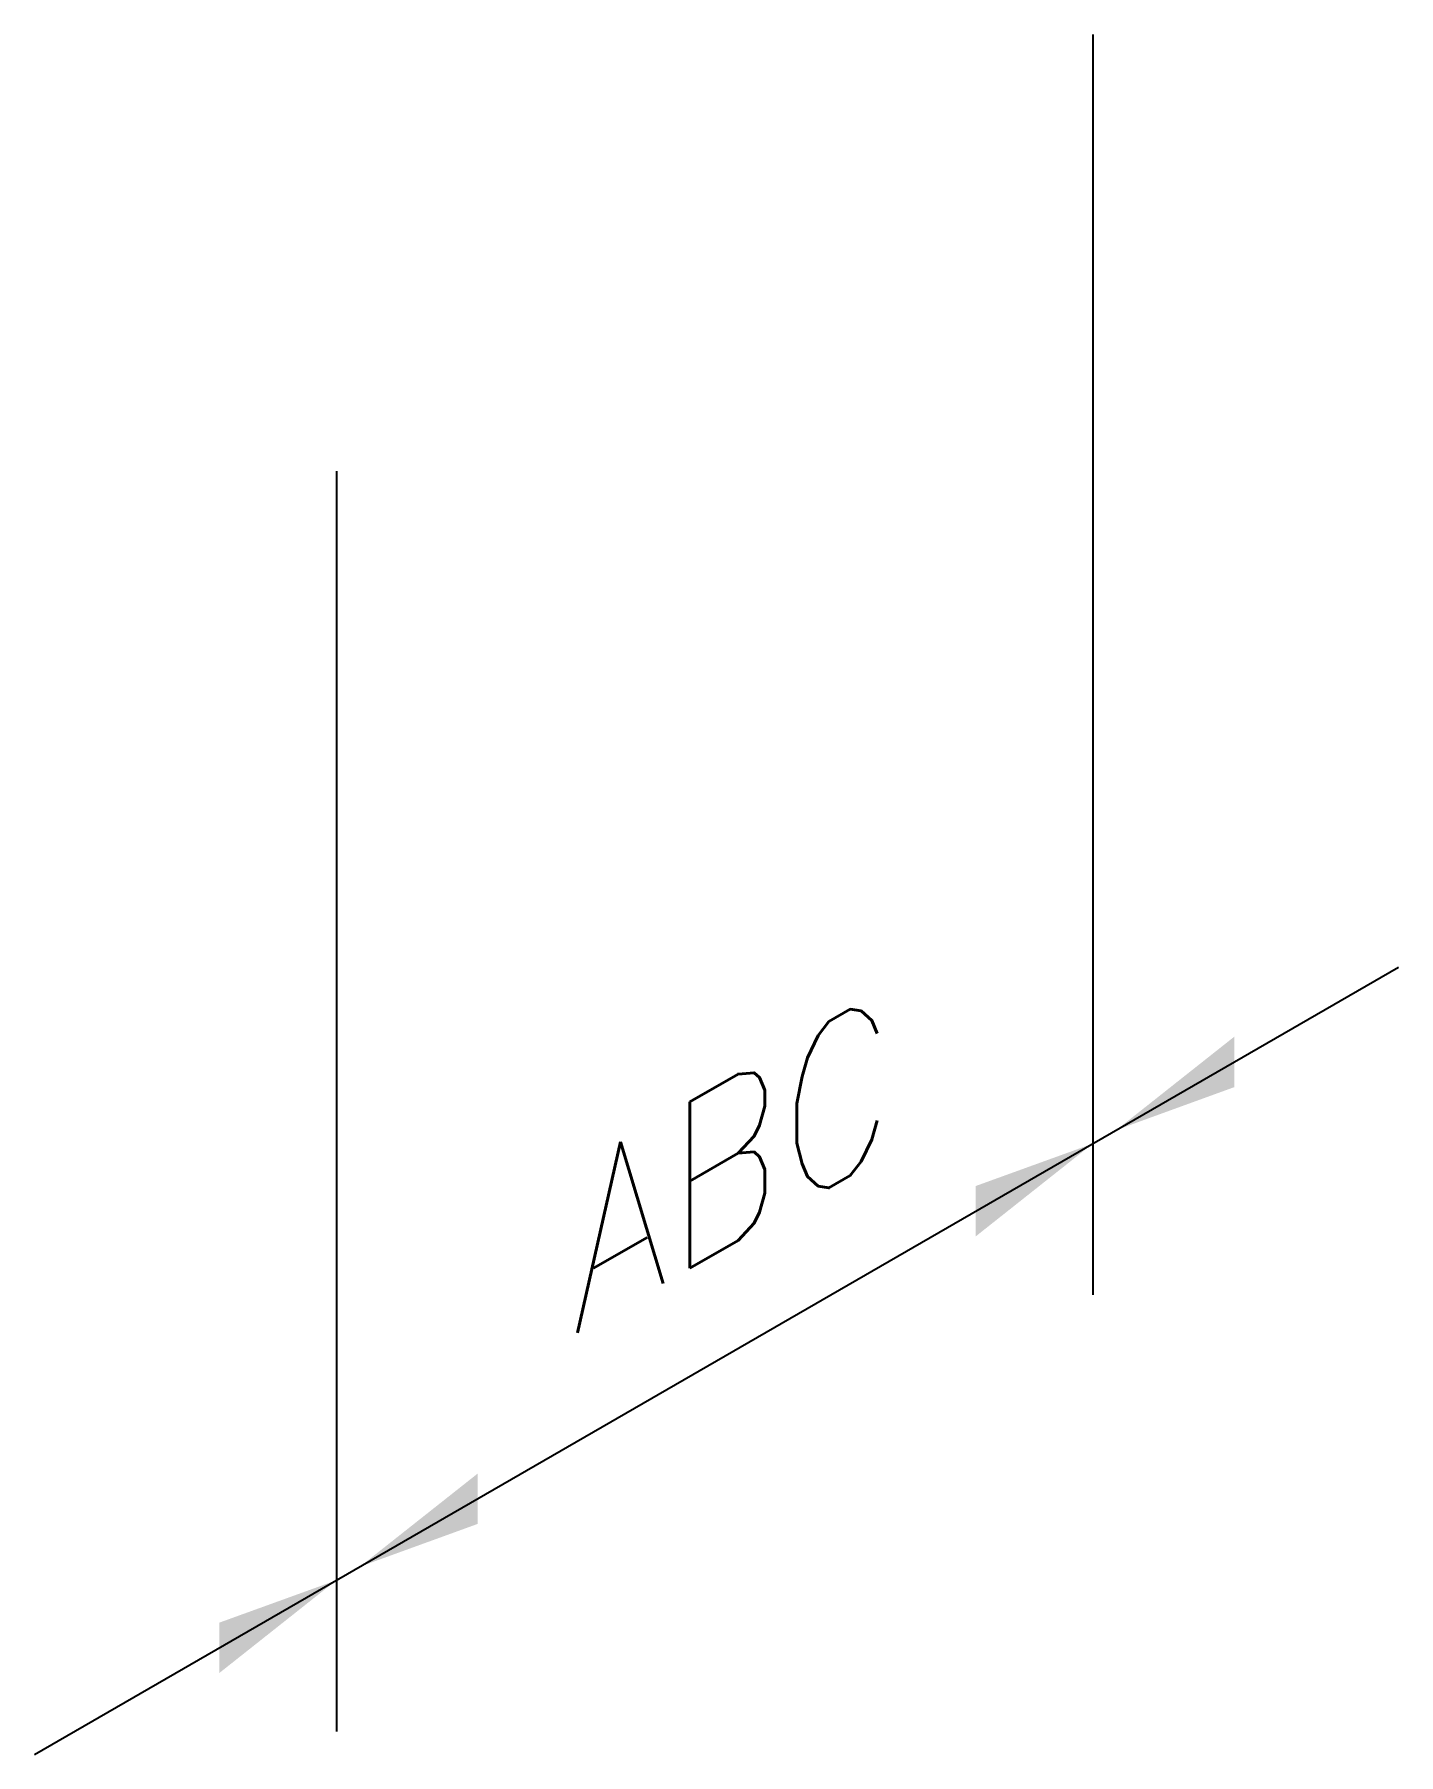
# Model space of a CAD drawing. Header units: millimetres. Extents: x -10164.84 to -10162.95, y -24.9 to -22.52.
import ezdxf
from ezdxf.enums import TextEntityAlignment as Align

# ---------------------------------------------------------------- set-up
doc = ezdxf.new("R2010")
doc.units = ezdxf.units.MM
doc.layers.add('Tub_iso_cotas', color=1, linetype='Continuous')
doc.styles.add('r80', font='romans.shx')

msp = doc.modelspace()

# ---------------------------------------------------------------- linework, layer by layer
at = {"layer": 'Tub_iso_cotas', "color": 1, "linetype": 'Continuous'}
for p, q in [((-10163.3722, -22.5166), (-10163.3722, -24.2666)), ((-10164.4222, -23.1228), (-10164.4222, -24.8728)), ((-10164.8414, -24.9048), (-10162.9477, -23.8115))]:
    msp.add_line(p, q, dxfattribs=at)
for points in [[(-10163.3395, -24.0377), (-10163.1759, -23.9082), (-10163.1759, -23.9782)], [(-10163.3722, -24.0566), (-10163.5349, -24.1855), (-10163.5349, -24.1155)], [(-10164.3895, -24.6439), (-10164.2259, -24.5145), (-10164.2259, -24.5845)], [(-10164.4222, -24.6628), (-10164.5849, -24.7917), (-10164.5849, -24.7217)]]:
    msp.add_solid(points, dxfattribs=at)

# ---------------------------------------------------------------- texts
at = {"layer": 'Tub_iso_cotas', "color": 2, "linetype": 'Continuous', "style": 'r80', "oblique": 30}
msp.add_text('ABC', height=0.2, rotation=30.0001, dxfattribs=at).set_placement((-10163.8721, -24.1952), align=Align.CENTER)

doc.saveas('drawing.dxf')
